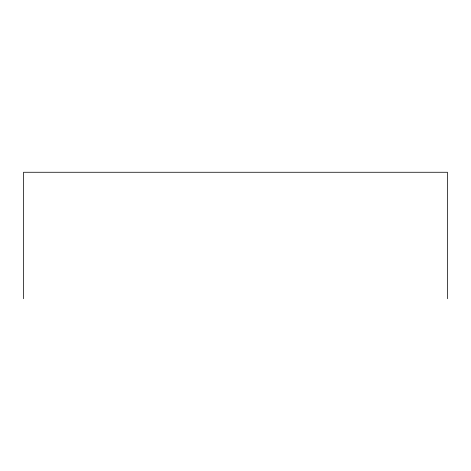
<?xml version="1.0" encoding="UTF-8"?>
<svg xmlns="http://www.w3.org/2000/svg" width="471" height="471" viewBox="0 0 471 471"><rect width="100%" height="100%" fill="white"/><g stroke="black" fill="none" stroke-linecap="round" stroke-linejoin="round"><path stroke-width="0.71" d="M447.45 298.732L447.45 172.268L23.55 172.268L23.55 298.732"/></g></svg>
